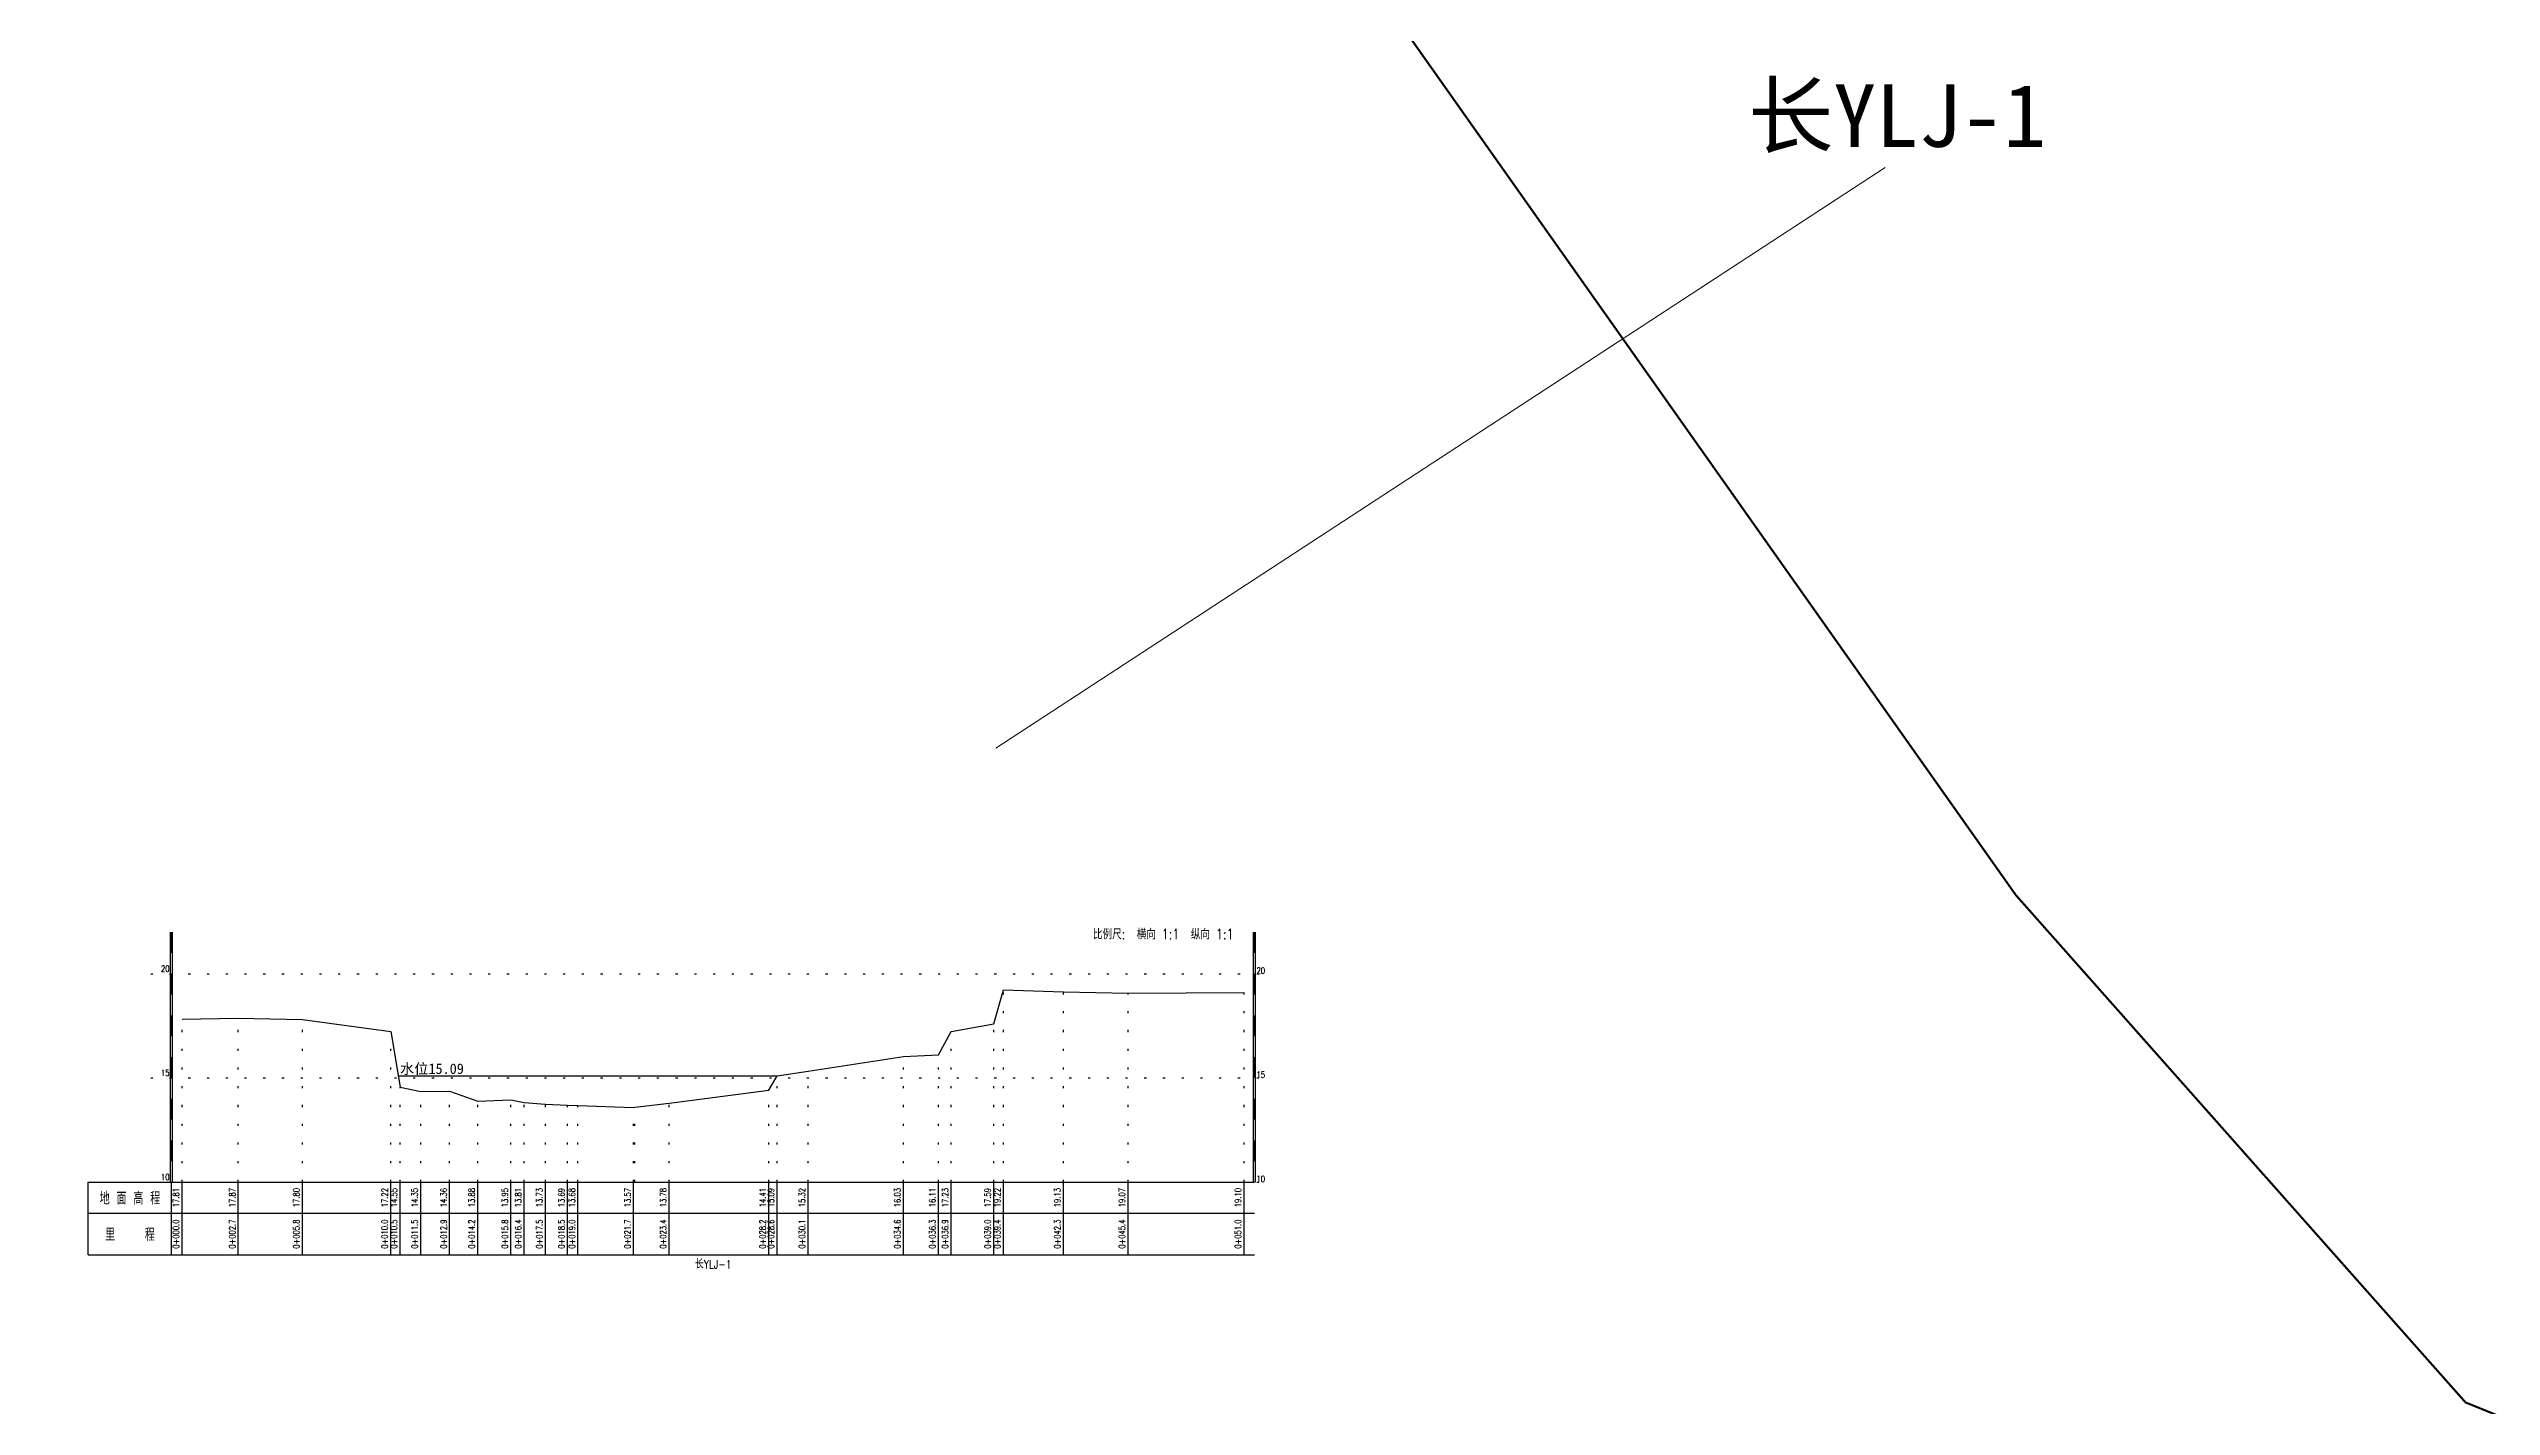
# Model space of a CAD drawing. Extents: x 482411 to 484142, y 3433749 to 3434182.
# Drawn here: x 482483.6 to 482600.9, y 3433913.3 to 3433978.4 of the extents above; entities that cross this region are included whole.
import ezdxf
from ezdxf.enums import TextEntityAlignment as Align

# ---------------------------------------------------------------- set-up
doc = ezdxf.new("R2010")
doc.units = 0
doc.header["$LTSCALE"] = 0.5
doc.linetypes.add('X4', pattern=[1.6, 0, -1.6])
for name, color, linetype in [('DMX', 1, 'CONTINUOUS'), ('zdm1', 2, 'CONTINUOUS'), ('ZDMT5', 3, 'CONTINUOUS'), ('图层1', 4, 'CONTINUOUS'), ('断面线', 7, 'CONTINUOUS')]:
    doc.layers.add(name, color=color, linetype=linetype)
doc.layers.add('县级河道', color=12, linetype='CONTINUOUS', lineweight=60)
doc.layers.add('断面号', color=7, linetype='CONTINUOUS', lineweight=30)
doc.styles.add('HZ', font='rs.shx', dxfattribs={"width": 0.8, "bigfont": 'hztxt.shx'})
doc.styles.add('宋体', font='')
doc.styles.get('宋体').set_extended_font_data('SimSun')

msp = doc.modelspace()

# ---------------------------------------------------------------- linework, layer by layer
at = {"layer": 'DMX', "linetype": 'Continuous', "flags": 128}
msp.add_lwpolyline([(482489.99, 3433931.84), (482492.69, 3433931.9), (482495.77, 3433931.83), (482500.01, 3433931.25), (482500.46, 3433928.58), (482501.45, 3433928.38), (482502.84, 3433928.39), (482504.19, 3433927.91), (482505.78, 3433927.98), (482506.42, 3433927.84), (482507.44, 3433927.76), (482508.5, 3433927.72), (482509, 3433927.71), (482511.67, 3433927.6), (482511.73, 3433927.63), (482513.38, 3433927.81), (482518.16, 3433928.44), (482518.56, 3433929.12), (482520.05, 3433929.35), (482524.63, 3433930.06), (482526.31, 3433930.14), (482526.92, 3433931.26), (482528.96, 3433931.62), (482529.43, 3433933.25), (482532.31, 3433933.16), (482535.41, 3433933.1), (482540.98, 3433933.13)], dxfattribs=at)
at = {"layer": 'zdm1', "linetype": 'Continuous'}
for p, q in [((482489.44, 3433924.03), (482489.44, 3433936.03)), ((482489.54, 3433924.03), (482489.54, 3433936.03)), ((482541.43, 3433924.03), (482541.43, 3433936.03)), ((482541.53, 3433924.03), (482541.53, 3433936.03)), ((482485.49, 3433924.03), (482489.99, 3433924.03)), ((482485.49, 3433920.53), (482485.49, 3433924.03)), ((482489.49, 3433920.53), (482489.49, 3433924.03)), ((482489.99, 3433924.03), (482541.48, 3433924.03)), ((482485.49, 3433922.53), (482541.48, 3433922.53)), ((482485.49, 3433920.53), (482541.48, 3433920.53))]:
    msp.add_line(p, q, dxfattribs=at)
at = {"layer": 'zdm1', "linetype": 'X4'}
for p, q in [((482488.49, 3433934.03), (482542.48, 3433934.03)), ((482488.49, 3433929.03), (482542.48, 3433929.03)), ((482488.49, 3433924.03), (482542.48, 3433924.03))]:
    msp.add_line(p, q, dxfattribs=at)
at = {"layer": 'zdm1', "linetype": 'Continuous', "flags": 128}
for points in [[(482489.49, 3433935.03, 0.1, 0.1, 0), (482489.49, 3433936.03, 0.1, 0.1, 0)], [(482541.48, 3433935.03, 0.1, 0.1, 0), (482541.48, 3433936.03, 0.1, 0.1, 0)], [(482489.49, 3433933.03, 0.1, 0.1, 0), (482489.49, 3433934.03, 0.1, 0.1, 0)], [(482541.48, 3433933.03, 0.1, 0.1, 0), (482541.48, 3433934.03, 0.1, 0.1, 0)], [(482489.49, 3433931.03, 0.1, 0.1, 0), (482489.49, 3433932.03, 0.1, 0.1, 0)], [(482541.48, 3433931.03, 0.1, 0.1, 0), (482541.48, 3433932.03, 0.1, 0.1, 0)], [(482489.49, 3433929.03, 0.1, 0.1, 0), (482489.49, 3433930.03, 0.1, 0.1, 0)], [(482541.48, 3433929.03, 0.1, 0.1, 0), (482541.48, 3433930.03, 0.1, 0.1, 0)], [(482489.49, 3433927.03, 0.1, 0.1, 0), (482489.49, 3433928.03, 0.1, 0.1, 0)], [(482541.48, 3433927.03, 0.1, 0.1, 0), (482541.48, 3433928.03, 0.1, 0.1, 0)], [(482489.49, 3433925.03, 0.1, 0.1, 0), (482489.49, 3433926.03, 0.1, 0.1, 0)], [(482541.48, 3433925.03, 0.1, 0.1, 0), (482541.48, 3433926.03, 0.1, 0.1, 0)]]:
    msp.add_lwpolyline(points, format="xyseb", dxfattribs=at)
at = {"layer": 'ZDMT5', "linetype": 'X4'}
for p, q in [((482529.43, 3433924.03), (482529.43, 3433933.25)), ((482532.31, 3433924.03), (482532.31, 3433933.16)), ((482535.41, 3433924.03), (482535.41, 3433933.1)), ((482540.98, 3433924.03), (482540.98, 3433933.13)), ((482489.99, 3433924.03), (482489.99, 3433931.84)), ((482492.69, 3433924.03), (482492.69, 3433931.9)), ((482495.77, 3433924.03), (482495.77, 3433931.83)), ((482500.01, 3433924.03), (482500.01, 3433931.25)), ((482526.92, 3433924.03), (482526.92, 3433931.26)), ((482528.96, 3433924.03), (482528.96, 3433931.62)), ((482524.63, 3433924.03), (482524.63, 3433930.06)), ((482526.31, 3433924.03), (482526.31, 3433930.14)), ((482518.56, 3433924.03), (482518.56, 3433929.12)), ((482520.05, 3433924.03), (482520.05, 3433929.35)), ((482500.46, 3433924.03), (482500.46, 3433928.58)), ((482501.45, 3433924.03), (482501.45, 3433928.38)), ((482502.84, 3433924.03), (482502.84, 3433928.39)), ((482504.19, 3433924.03), (482504.19, 3433927.91)), ((482505.78, 3433924.03), (482505.78, 3433927.98)), ((482506.42, 3433924.03), (482506.42, 3433927.84)), ((482507.44, 3433924.03), (482507.44, 3433927.76)), ((482508.5, 3433924.03), (482508.5, 3433927.72)), ((482509, 3433924.03), (482509, 3433927.71)), ((482511.67, 3433924.03), (482511.67, 3433927.6)), ((482511.73, 3433924.03), (482511.73, 3433927.63)), ((482513.38, 3433924.03), (482513.38, 3433927.81)), ((482518.16, 3433924.03), (482518.16, 3433928.44))]:
    msp.add_line(p, q, dxfattribs=at)
at = {"layer": 'ZDMT5', "linetype": 'Continuous'}
for p, q in [((482489.99, 3433920.53), (482489.99, 3433924.03)), ((482492.69, 3433920.53), (482492.69, 3433924.03)), ((482495.77, 3433920.53), (482495.77, 3433924.03)), ((482500.01, 3433920.53), (482500.01, 3433924.03)), ((482500.46, 3433920.53), (482500.46, 3433924.03)), ((482501.45, 3433920.53), (482501.45, 3433924.03)), ((482502.84, 3433920.53), (482502.84, 3433924.03)), ((482504.19, 3433920.53), (482504.19, 3433924.03)), ((482505.78, 3433920.53), (482505.78, 3433924.03)), ((482506.42, 3433920.53), (482506.42, 3433924.03)), ((482507.44, 3433920.53), (482507.44, 3433924.03)), ((482508.5, 3433920.53), (482508.5, 3433924.03)), ((482509, 3433920.53), (482509, 3433924.03)), ((482511.67, 3433920.53), (482511.67, 3433924.03)), ((482513.38, 3433920.53), (482513.38, 3433924.03)), ((482518.16, 3433920.53), (482518.16, 3433924.03)), ((482518.56, 3433920.53), (482518.56, 3433924.03)), ((482520.05, 3433920.53), (482520.05, 3433924.03)), ((482524.63, 3433920.53), (482524.63, 3433924.03)), ((482526.31, 3433920.53), (482526.31, 3433924.03)), ((482526.92, 3433920.53), (482526.92, 3433924.03)), ((482528.96, 3433920.53), (482528.96, 3433924.03)), ((482529.43, 3433920.53), (482529.43, 3433924.03)), ((482532.31, 3433920.53), (482532.31, 3433924.03)), ((482535.41, 3433920.53), (482535.41, 3433924.03)), ((482540.98, 3433920.53), (482540.98, 3433924.03))]:
    msp.add_line(p, q, dxfattribs=at)
at = {"layer": '县级河道', "lineweight": 0, "const_width": 0.1}
msp.add_lwpolyline([(482411.2, 3434042.21), (482448.08, 3434040.24), (482485.33, 3434033.26), (482512.64, 3434020.77), (482533.17, 3434001.3), (482578.04, 3433937.8), (482599.63, 3433913.45), (482637.73, 3433898), (482688.96, 3433875.57), (482711.6, 3433861.6), (482746.32, 3433833.02), (482757.75, 3433815.45), (482785.05, 3433796.83), (482828.66, 3433784.34), (482913.32, 3433786.67), (482985.71, 3433795.34), (483044.98, 3433802.96), (483073.56, 3433806.14), (483136.42, 3433822.65), (483242.47, 3433839.58), (483340.04, 3433870.91)], dxfattribs=at)
at = {"layer": '图层1', "linetype": 'Continuous', "flags": 128}
msp.add_lwpolyline([(482500.37, 3433929.12), (482518.58, 3433929.12)], dxfattribs=at)
at = {"layer": '断面线', "color": 3, "lineweight": 0}
msp.add_polyline3d([(482571.77, 3433972.73, 0), (482529.07, 3433944.86, 0)], dxfattribs=at)

# ---------------------------------------------------------------- texts
at = {"layer": 'zdm1', "linetype": 'Continuous', "style": 'HZ', "width": 0.8}
for s, p in [('20', (482489.39, 3433934.03)), ('15', (482489.39, 3433929.03)), ('10', (482489.39, 3433924.03))]:
    msp.add_text(s, height=0.3, dxfattribs=at).set_placement(p, align=Align.BOTTOM_RIGHT)
for s, p in [('20', (482541.58, 3433934.03)), ('15', (482541.58, 3433929.03)), ('10', (482541.58, 3433924.03))]:
    msp.add_text(s, height=0.3, dxfattribs=at).set_placement(p)
for s, height, p in [('地 面 高 程', 0.6, (482487.49, 3433923.28)), ('里    程', 0.6, (482487.49, 3433921.53)), ('长YLJ-1', 0.4, (482515.49, 3433920.13))]:
    msp.add_text(s, height=height, dxfattribs=at).set_placement(p, align=Align.MIDDLE)
at = {"layer": 'ZDMT5', "linetype": 'Continuous', "style": 'HZ', "width": 0.8}
msp.add_text('比例尺:  横向 1:1  纵向 1:1', height=0.5, dxfattribs=at).set_placement((482540.48, 3433935.53), align=Align.BOTTOM_RIGHT)
for s, p in [('17.81', (482489.94, 3433923.28)), ('17.87', (482492.64, 3433923.28)), ('17.80', (482495.72, 3433923.28)), ('17.22', (482499.96, 3433923.28)), ('14.55', (482500.41, 3433923.28)), ('14.35', (482501.4, 3433923.28)), ('14.36', (482502.79, 3433923.28)), ('13.88', (482504.14, 3433923.28)), ('13.95', (482505.73, 3433923.28)), ('13.81', (482506.37, 3433923.28)), ('13.73', (482507.39, 3433923.28)), ('13.69', (482508.45, 3433923.28)), ('13.68', (482508.95, 3433923.28)), ('13.57', (482511.62, 3433923.28)), ('13.78', (482513.33, 3433923.28)), ('14.41', (482518.11, 3433923.28)), ('15.09', (482518.51, 3433923.28)), ('15.32', (482520, 3433923.28)), ('16.03', (482524.58, 3433923.28)), ('16.11', (482526.26, 3433923.28)), ('17.23', (482526.87, 3433923.28)), ('17.59', (482528.91, 3433923.28)), ('19.22', (482529.38, 3433923.28)), ('19.13', (482532.26, 3433923.28)), ('19.07', (482535.36, 3433923.28)), ('19.10', (482540.93, 3433923.28)), ('0+000.0', (482489.94, 3433921.53)), ('0+002.7', (482492.64, 3433921.53)), ('0+005.8', (482495.72, 3433921.53)), ('0+010.0', (482499.96, 3433921.53)), ('0+010.5', (482500.41, 3433921.53)), ('0+011.5', (482501.4, 3433921.53)), ('0+012.9', (482502.79, 3433921.53)), ('0+014.2', (482504.14, 3433921.53)), ('0+015.8', (482505.73, 3433921.53)), ('0+016.4', (482506.37, 3433921.53)), ('0+017.5', (482507.39, 3433921.53)), ('0+018.5', (482508.45, 3433921.53)), ('0+019.0', (482508.95, 3433921.53)), ('0+021.7', (482511.62, 3433921.53)), ('0+023.4', (482513.33, 3433921.53)), ('0+028.2', (482518.11, 3433921.53)), ('0+028.6', (482518.51, 3433921.53)), ('0+030.1', (482520, 3433921.53)), ('0+034.6', (482524.58, 3433921.53)), ('0+036.3', (482526.26, 3433921.53)), ('0+036.9', (482526.87, 3433921.53)), ('0+039.0', (482528.91, 3433921.53)), ('0+039.4', (482529.38, 3433921.53)), ('0+042.3', (482532.26, 3433921.53)), ('0+045.4', (482535.36, 3433921.53)), ('0+051.0', (482540.93, 3433921.53))]:
    msp.add_text(s, height=0.3, rotation=90, dxfattribs=at).set_placement(p, align=Align.BOTTOM_CENTER)
at = {"layer": '图层1', "linetype": 'Continuous', "style": '宋体'}
msp.add_text('水位15.09', height=0.5, dxfattribs=at).set_placement((482501.99, 3433929.48), align=Align.MIDDLE)
at = {"layer": '断面号', "color": 5, "linetype": 'Continuous', "style": '宋体'}
msp.add_text('长YLJ-1', height=3, dxfattribs=at).set_placement((482572.34, 3433973.72), align=Align.CENTER)

doc.saveas('drawing.dxf')
